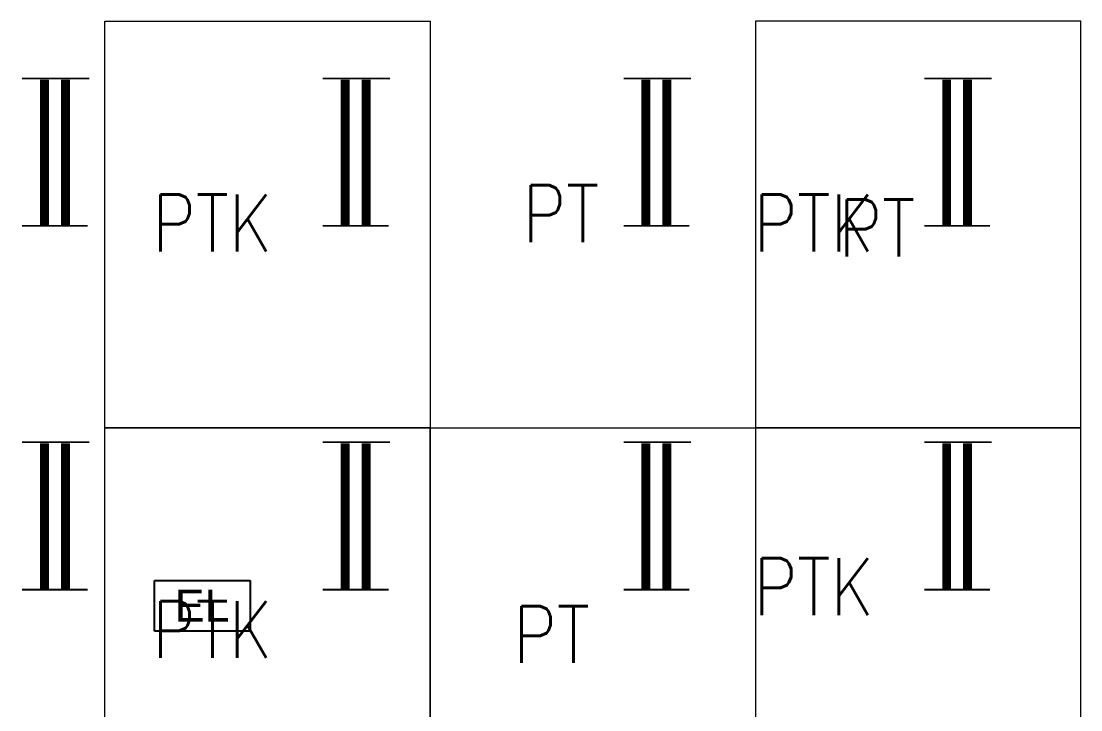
# Model space of a CAD drawing. Header units: inches. Extents: x -106637491 to 103561800, y -86378143 to 103507007.
# Drawn here: x 47090 to 53605, y 48415 to 52649 of the extents above; entities that cross this region are included whole.
import ezdxf

# ---------------------------------------------------------------- set-up
doc = ezdxf.new("R2010")
doc.units = ezdxf.units.IN
doc.header["$MEASUREMENT"] = 0
doc.layers.add('1', color=8, linetype='Continuous', lineweight=9)
doc.layers.add('t3', color=8, linetype='Continuous', lineweight=25)
doc.layers.add('FITTING', color=40, linetype='Continuous')
doc.layers.add('LAMPU', color=7, linetype='Continuous')
doc.styles.add('LAILA', font='romans.shx', dxfattribs={"width": 0.85, "height": 350})
doc.styles.add('SANSSERIF', font='SAS_____.pfb', dxfattribs={"width": 0.7, "height": 700})

# ---------------------------------------------------------------- blocks, each defined once
blk = doc.blocks.new('emergency light R')
at = {"layer": 'LAMPU', "color": 6, "linetype": 'Continuous'}
for p, q in [((0, 4.9), (0, 247.7)), ((0, 247.7), (459.3, 247.7)), ((459.3, 247.7), (459.3, 4.9)), ((459.3, 4.9), (0, 4.9))]:
    blk.add_line(p, q, dxfattribs=at)
at = {"layer": 'LAMPU', "color": 6, "linetype": 'Continuous', "style": 'SANSSERIF'}
blk.add_text('EL', height=153.77, dxfattribs=at).set_placement((97, 50))

msp = doc.modelspace()

# ---------------------------------------------------------------- linework, layer by layer
at = {"layer": '1'}
for points in [[(47604.9, 50148.9), (47604.9, 52648.9), (49604.9, 52648.9), (49604.9, 50148.9)], [(53604.9, 50148.9), (53604.9, 52648.9), (51604.9, 52648.9), (51604.9, 50148.9)], [(47604.9, 47648.9), (47604.9, 50148.9), (49604.9, 50148.9), (49604.9, 47648.9)], [(49604.9, 47648.9), (49604.9, 50148.9), (51604.9, 50148.9), (51604.9, 47648.9)], [(53604.9, 47648.9), (53604.9, 50148.9), (51604.9, 50148.9), (51604.9, 47648.9)]]:
    msp.add_lwpolyline(points, close=True, dxfattribs=at)
at = {"layer": 'FITTING', "color": 3}
for points, const_width in [([(47233.1, 51390.1), (47233.1, 52290.1)], 54.6), ([(47233.1, 51390.1), (47233.1, 52290.1)], 54.6), ([(47233.1, 51390.1), (47233.1, 52290.1)], 54.6), ([(47233.1, 51390.1), (47233.1, 52290.1)], 54.6), ([(47362, 51390.1), (47362, 52290.1)], 54.6), ([(47362, 51390.1), (47362, 52290.1)], 54.6), ([(47362, 51390.1), (47362, 52290.1)], 54.6), ([(47362, 51390.1), (47362, 52290.1)], 54.6), ([(49082.1, 51390.1), (49082.1, 52290.1)], 54.6), ([(49082.1, 51390.1), (49082.1, 52290.1)], 54.6), ([(49082.1, 51390.1), (49082.1, 52290.1)], 54.6), ([(49082.1, 51390.1), (49082.1, 52290.1)], 54.6), ([(49210.9, 51390.1), (49210.9, 52290.1)], 54.6), ([(49210.9, 51390.1), (49210.9, 52290.1)], 54.6), ([(49210.9, 51390.1), (49210.9, 52290.1)], 54.6), ([(49210.9, 51390.1), (49210.9, 52290.1)], 54.6), ([(50931, 51390.1), (50931, 52290.1)], 54.6), ([(50931, 51390.1), (50931, 52290.1)], 54.6), ([(50931, 51390.1), (50931, 52290.1)], 54.6), ([(50931, 51390.1), (50931, 52290.1)], 54.6), ([(51059.9, 51390.1), (51059.9, 52290.1)], 54.6), ([(51059.9, 51390.1), (51059.9, 52290.1)], 54.6), ([(51059.9, 51390.1), (51059.9, 52290.1)], 54.6), ([(51059.9, 51390.1), (51059.9, 52290.1)], 54.6), ([(52780, 51390.1), (52780, 52290.1)], 54.6), ([(52780, 51390.1), (52780, 52290.1)], 54.6), ([(52780, 51390.1), (52780, 52290.1)], 54.6), ([(52780, 51390.1), (52780, 52290.1)], 54.6), ([(52908.8, 51390.1), (52908.8, 52290.1)], 54.6), ([(52908.8, 51390.1), (52908.8, 52290.1)], 54.6), ([(52908.8, 51390.1), (52908.8, 52290.1)], 54.6), ([(52908.8, 51390.1), (52908.8, 52290.1)], 54.6), ([(47095.5, 52296), (47380.6, 52296)], 10.9), ([(47095.5, 52296), (47380.6, 52296)], 10.9), ([(47095.5, 52296), (47380.6, 52296)], 10.9), ([(47095.5, 52296), (47380.6, 52296)], 10.9), ([(47234.2, 52296), (47509.4, 52296)], 10.9), ([(47234.2, 52296), (47509.4, 52296)], 10.9), ([(47234.2, 52296), (47509.4, 52296)], 10.9), ([(47234.2, 52296), (47509.4, 52296)], 10.9), ([(48944.5, 52296), (49229.5, 52296)], 10.9), ([(48944.5, 52296), (49229.5, 52296)], 10.9), ([(48944.5, 52296), (49229.5, 52296)], 10.9), ([(48944.5, 52296), (49229.5, 52296)], 10.9), ([(49083.2, 52296), (49358.4, 52296)], 10.9), ([(49083.2, 52296), (49358.4, 52296)], 10.9), ([(49083.2, 52296), (49358.4, 52296)], 10.9), ([(49083.2, 52296), (49358.4, 52296)], 10.9), ([(50793.4, 52296), (51078.5, 52296)], 10.9), ([(50793.4, 52296), (51078.5, 52296)], 10.9), ([(50793.4, 52296), (51078.5, 52296)], 10.9), ([(50793.4, 52296), (51078.5, 52296)], 10.9), ([(50932.1, 52296), (51207.3, 52296)], 10.9), ([(50932.1, 52296), (51207.3, 52296)], 10.9), ([(50932.1, 52296), (51207.3, 52296)], 10.9), ([(50932.1, 52296), (51207.3, 52296)], 10.9), ([(52642.4, 52296), (52927.5, 52296)], 10.9), ([(52642.4, 52296), (52927.5, 52296)], 10.9), ([(52642.4, 52296), (52927.5, 52296)], 10.9), ([(52642.4, 52296), (52927.5, 52296)], 10.9), ([(52781.1, 52296), (53056.3, 52296)], 10.9), ([(52781.1, 52296), (53056.3, 52296)], 10.9), ([(52781.1, 52296), (53056.3, 52296)], 10.9), ([(52781.1, 52296), (53056.3, 52296)], 10.9), ([(47095.5, 51390.1), (47370.7, 51390.1)], 10.9), ([(47095.5, 51390.1), (47370.7, 51390.1)], 10.9), ([(47095.5, 51390.1), (47370.7, 51390.1)], 10.9), ([(47095.5, 51390.1), (47370.7, 51390.1)], 10.9), ([(47224.4, 51390.1), (47499.6, 51390.1)], 10.9), ([(47224.4, 51390.1), (47499.6, 51390.1)], 10.9), ([(47224.4, 51390.1), (47499.6, 51390.1)], 10.9), ([(47224.4, 51390.1), (47499.6, 51390.1)], 10.9), ([(48944.5, 51390.1), (49219.7, 51390.1)], 10.9), ([(48944.5, 51390.1), (49219.7, 51390.1)], 10.9), ([(48944.5, 51390.1), (49219.7, 51390.1)], 10.9), ([(48944.5, 51390.1), (49219.7, 51390.1)], 10.9), ([(49073.3, 51390.1), (49348.5, 51390.1)], 10.9), ([(49073.3, 51390.1), (49348.5, 51390.1)], 10.9), ([(49073.3, 51390.1), (49348.5, 51390.1)], 10.9), ([(49073.3, 51390.1), (49348.5, 51390.1)], 10.9), ([(50793.4, 51390.1), (51068.6, 51390.1)], 10.9), ([(50793.4, 51390.1), (51068.6, 51390.1)], 10.9), ([(50793.4, 51390.1), (51068.6, 51390.1)], 10.9), ([(50793.4, 51390.1), (51068.6, 51390.1)], 10.9), ([(50922.3, 51390.1), (51197.5, 51390.1)], 10.9), ([(50922.3, 51390.1), (51197.5, 51390.1)], 10.9), ([(50922.3, 51390.1), (51197.5, 51390.1)], 10.9), ([(50922.3, 51390.1), (51197.5, 51390.1)], 10.9), ([(52642.4, 51390.1), (52917.6, 51390.1)], 10.9), ([(52642.4, 51390.1), (52917.6, 51390.1)], 10.9), ([(52642.4, 51390.1), (52917.6, 51390.1)], 10.9), ([(52642.4, 51390.1), (52917.6, 51390.1)], 10.9), ([(52771.2, 51390.1), (53046.5, 51390.1)], 10.9), ([(52771.2, 51390.1), (53046.5, 51390.1)], 10.9), ([(52771.2, 51390.1), (53046.5, 51390.1)], 10.9), ([(52771.2, 51390.1), (53046.5, 51390.1)], 10.9), ([(47095.5, 50059.9), (47380.6, 50059.9)], 10.9), ([(47095.5, 50059.9), (47380.6, 50059.9)], 10.9), ([(47233.1, 49153.9), (47233.1, 50053.9)], 54.6), ([(47233.1, 49153.9), (47233.1, 50053.9)], 54.6), ([(47234.2, 50059.9), (47509.4, 50059.9)], 10.9), ([(47234.2, 50059.9), (47509.4, 50059.9)], 10.9), ([(47362, 49153.9), (47362, 50053.9)], 54.6), ([(47362, 49153.9), (47362, 50053.9)], 54.6), ([(48944.5, 50059.9), (49229.5, 50059.9)], 10.9), ([(48944.5, 50059.9), (49229.5, 50059.9)], 10.9), ([(48944.5, 50059.9), (49229.5, 50059.9)], 10.9), ([(48944.5, 50059.9), (49229.5, 50059.9)], 10.9), ([(49082.1, 49153.9), (49082.1, 50053.9)], 54.6), ([(49082.1, 49153.9), (49082.1, 50053.9)], 54.6), ([(49082.1, 49153.9), (49082.1, 50053.9)], 54.6), ([(49082.1, 49153.9), (49082.1, 50053.9)], 54.6), ([(49083.2, 50059.9), (49358.4, 50059.9)], 10.9), ([(49083.2, 50059.9), (49358.4, 50059.9)], 10.9), ([(49083.2, 50059.9), (49358.4, 50059.9)], 10.9), ([(49083.2, 50059.9), (49358.4, 50059.9)], 10.9), ([(49210.9, 49153.9), (49210.9, 50053.9)], 54.6), ([(49210.9, 49153.9), (49210.9, 50053.9)], 54.6), ([(49210.9, 49153.9), (49210.9, 50053.9)], 54.6), ([(49210.9, 49153.9), (49210.9, 50053.9)], 54.6), ([(50793.4, 50059.9), (51078.5, 50059.9)], 10.9), ([(50793.4, 50059.9), (51078.5, 50059.9)], 10.9), ([(50793.4, 50059.9), (51078.5, 50059.9)], 10.9), ([(50793.4, 50059.9), (51078.5, 50059.9)], 10.9), ([(50931, 49153.9), (50931, 50053.9)], 54.6), ([(50931, 49153.9), (50931, 50053.9)], 54.6), ([(50931, 49153.9), (50931, 50053.9)], 54.6), ([(50931, 49153.9), (50931, 50053.9)], 54.6), ([(50932.1, 50059.9), (51207.3, 50059.9)], 10.9), ([(50932.1, 50059.9), (51207.3, 50059.9)], 10.9), ([(50932.1, 50059.9), (51207.3, 50059.9)], 10.9), ([(50932.1, 50059.9), (51207.3, 50059.9)], 10.9), ([(51059.9, 49153.9), (51059.9, 50053.9)], 54.6), ([(51059.9, 49153.9), (51059.9, 50053.9)], 54.6), ([(51059.9, 49153.9), (51059.9, 50053.9)], 54.6), ([(51059.9, 49153.9), (51059.9, 50053.9)], 54.6), ([(52642.4, 50059.9), (52927.5, 50059.9)], 10.9), ([(52642.4, 50059.9), (52927.5, 50059.9)], 10.9), ([(52642.4, 50059.9), (52927.5, 50059.9)], 10.9), ([(52642.4, 50059.9), (52927.5, 50059.9)], 10.9), ([(52780, 49153.9), (52780, 50053.9)], 54.6), ([(52780, 49153.9), (52780, 50053.9)], 54.6), ([(52780, 49153.9), (52780, 50053.9)], 54.6), ([(52780, 49153.9), (52780, 50053.9)], 54.6), ([(52781.1, 50059.9), (53056.3, 50059.9)], 10.9), ([(52781.1, 50059.9), (53056.3, 50059.9)], 10.9), ([(52781.1, 50059.9), (53056.3, 50059.9)], 10.9), ([(52781.1, 50059.9), (53056.3, 50059.9)], 10.9), ([(52908.8, 49153.9), (52908.8, 50053.9)], 54.6), ([(52908.8, 49153.9), (52908.8, 50053.9)], 54.6), ([(52908.8, 49153.9), (52908.8, 50053.9)], 54.6), ([(52908.8, 49153.9), (52908.8, 50053.9)], 54.6), ([(47095.5, 49153.9), (47370.7, 49153.9)], 10.9), ([(47095.5, 49153.9), (47370.7, 49153.9)], 10.9), ([(47224.4, 49153.9), (47499.6, 49153.9)], 10.9), ([(47224.4, 49153.9), (47499.6, 49153.9)], 10.9), ([(48944.5, 49153.9), (49219.7, 49153.9)], 10.9), ([(48944.5, 49153.9), (49219.7, 49153.9)], 10.9), ([(48944.5, 49153.9), (49219.7, 49153.9)], 10.9), ([(48944.5, 49153.9), (49219.7, 49153.9)], 10.9), ([(49073.3, 49153.9), (49348.5, 49153.9)], 10.9), ([(49073.3, 49153.9), (49348.5, 49153.9)], 10.9), ([(49073.3, 49153.9), (49348.5, 49153.9)], 10.9), ([(49073.3, 49153.9), (49348.5, 49153.9)], 10.9), ([(50793.4, 49153.9), (51068.6, 49153.9)], 10.9), ([(50793.4, 49153.9), (51068.6, 49153.9)], 10.9), ([(50793.4, 49153.9), (51068.6, 49153.9)], 10.9), ([(50793.4, 49153.9), (51068.6, 49153.9)], 10.9), ([(50922.3, 49153.9), (51197.5, 49153.9)], 10.9), ([(50922.3, 49153.9), (51197.5, 49153.9)], 10.9), ([(50922.3, 49153.9), (51197.5, 49153.9)], 10.9), ([(50922.3, 49153.9), (51197.5, 49153.9)], 10.9), ([(52642.4, 49153.9), (52917.6, 49153.9)], 10.9), ([(52642.4, 49153.9), (52917.6, 49153.9)], 10.9), ([(52642.4, 49153.9), (52917.6, 49153.9)], 10.9), ([(52642.4, 49153.9), (52917.6, 49153.9)], 10.9), ([(52771.2, 49153.9), (53046.5, 49153.9)], 10.9), ([(52771.2, 49153.9), (53046.5, 49153.9)], 10.9), ([(52771.2, 49153.9), (53046.5, 49153.9)], 10.9), ([(52771.2, 49153.9), (53046.5, 49153.9)], 10.9)]:
    msp.add_lwpolyline(points, dxfattribs=dict(at, const_width=const_width))

# ---------------------------------------------------------------- block references
at = {"layer": 'LAMPU', "color": 8, "xscale": 1.27951153594687, "yscale": 1.27951153594687, "zscale": 1.27951153594687}
msp.add_blockref('emergency light R', (47909.9, 48892.7), dxfattribs=at)

# ---------------------------------------------------------------- texts
at = {"layer": 't3', "style": 'LAILA', "width": 0.85}
for s, p in [(' PT', (49969.2, 51289.9)), (' PTK', (47691.7, 51233.7)), (' PTK', (51389.6, 51233.7)), (' PT', (51911.5, 51203)), (' PTK', (51389.6, 48997.5)), (' PTK', (47691.7, 48733.7)), (' PT', (49911.5, 48703))]:
    msp.add_text(s, height=350, dxfattribs=at).set_placement(p)

doc.saveas('drawing.dxf')
